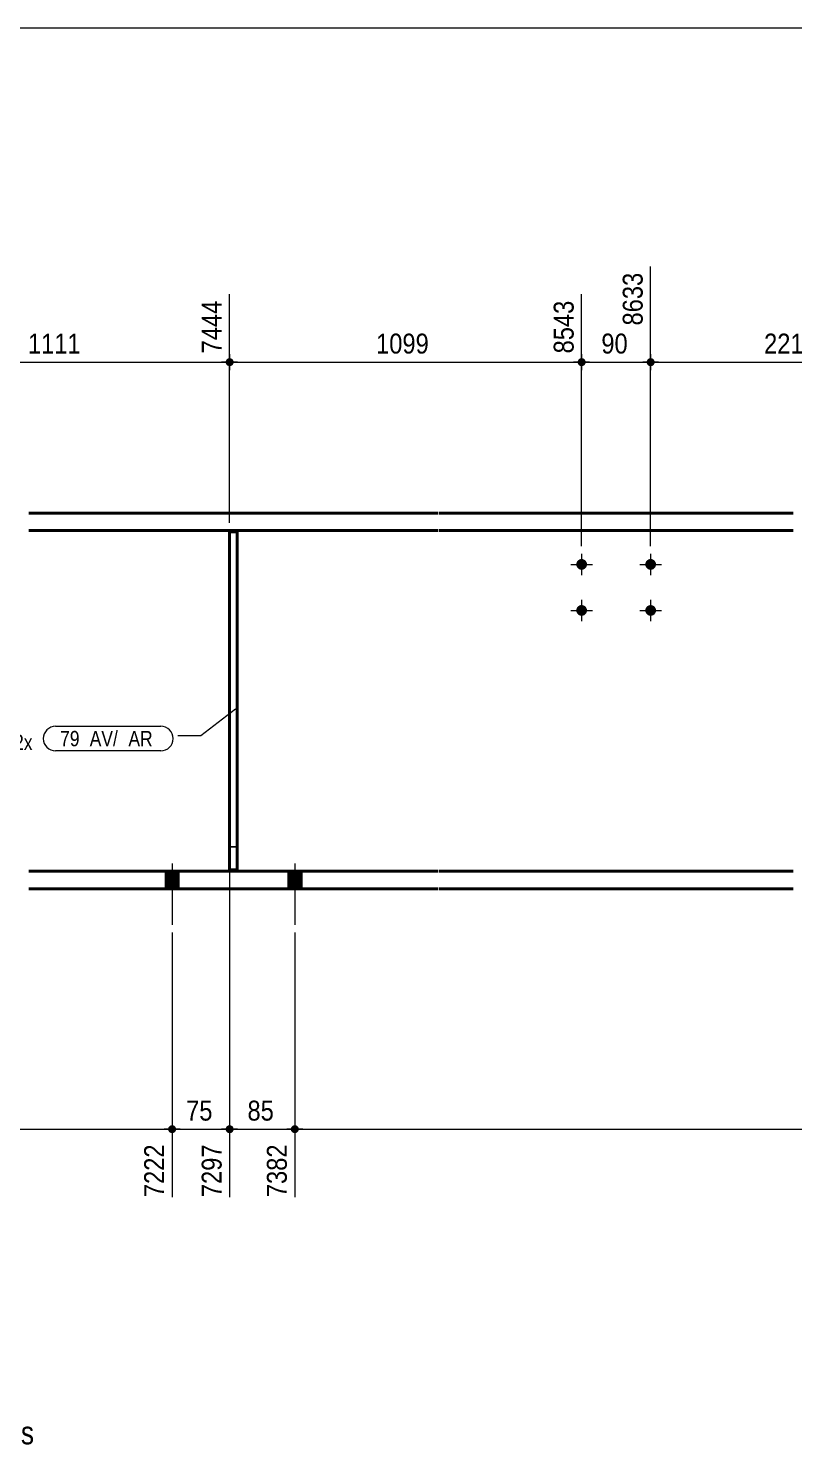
# Model space of a CAD drawing. Header units: millimetres. Extents: x 2 to 584, y 5 to 405.
# Drawn here: x 302.8 to 402.6, y 220.3 to 405 of the extents above; entities that cross this region are included whole.
import ezdxf

# ---------------------------------------------------------------- set-up
doc = ezdxf.new("R2010")
doc.units = ezdxf.units.MM
doc.linetypes.add('CACHE2', pattern=[1.190625, 0.79375, -0.396875])
for name, color, linetype, lineweight in [('Autre type objet', 1, 'Continuous', 0), ('Boulon', 7, 'Continuous', 0), ('Cache', 7, 'Continuous', 0), ('Cotation', 7, 'Continuous', 0), ('Feuille dessin', 5, 'Continuous', 0), ('Piece', 2, 'Continuous', 0), ('Repère pièce', 3, 'Continuous', 0)]:
    doc.layers.add(name, color=color, linetype=linetype, lineweight=lineweight)
doc.styles.add('ARIAL', font='ARIAL.TTF')
doc.styles.add('COMIC_SANS_MS', font='COMIC.TTF')

# ---------------------------------------------------------------- blocks, each defined once
blk = doc.blocks.new('*A8')
at = {"layer": 'Boulon'}
for points in [[(384.66, 335.08), (384.66, 335.04), (384.65, 335.01), (384.65, 334.97), (384.64, 334.94), (384.63, 334.91), (384.62, 334.87), (384.61, 334.84), (384.59, 334.81), (384.58, 334.78), (384.56, 334.75), (384.54, 334.72), (384.52, 334.69), (384.5, 334.67), (384.48, 334.64), (384.46, 334.62), (384.43, 334.59), (384.41, 334.57), (384.38, 334.55), (384.35, 334.53), (384.32, 334.51), (384.29, 334.49), (384.26, 334.48), (384.23, 334.46), (384.2, 334.45), (384.16, 334.44), (384.13, 334.43), (384.1, 334.42), (384.06, 334.42), (384.03, 334.41), (384, 334.41), (383.96, 334.41), (383.93, 334.41), (383.89, 334.41), (383.86, 334.42), (383.82, 334.42), (383.79, 334.43), (383.76, 334.44), (383.73, 334.45), (383.69, 334.46), (383.66, 334.48), (383.63, 334.49), (383.6, 334.51), (383.57, 334.53), (383.54, 334.55), (383.52, 334.57), (383.49, 334.59), (383.47, 334.62), (383.44, 334.64), (383.42, 334.67), (383.4, 334.69), (383.38, 334.72), (383.36, 334.75), (383.34, 334.78), (383.33, 334.81), (383.31, 334.84), (383.3, 334.87), (383.29, 334.91), (383.28, 334.94), (383.27, 334.97), (383.27, 335.01), (383.26, 335.04), (383.26, 335.08), (383.26, 335.11), (383.26, 335.14), (383.26, 335.18), (383.27, 335.21), (383.27, 335.25), (383.28, 335.28), (383.29, 335.31), (383.3, 335.35), (383.31, 335.38), (383.33, 335.41), (383.34, 335.44), (383.36, 335.47), (383.38, 335.5), (383.4, 335.53), (383.42, 335.55), (383.44, 335.58), (383.47, 335.61), (383.49, 335.63), (383.52, 335.65), (383.54, 335.67), (383.57, 335.69), (383.6, 335.71), (383.63, 335.73), (383.66, 335.74), (383.69, 335.76), (383.73, 335.77), (383.76, 335.78), (383.79, 335.79), (383.82, 335.8), (383.86, 335.8), (383.89, 335.81), (383.93, 335.81), (383.96, 335.81), (384, 335.81), (384.03, 335.81), (384.06, 335.8), (384.1, 335.8), (384.13, 335.79), (384.16, 335.78), (384.2, 335.77), (384.23, 335.76), (384.26, 335.74), (384.29, 335.73), (384.32, 335.71), (384.35, 335.69), (384.38, 335.67), (384.41, 335.65), (384.43, 335.63), (384.46, 335.61), (384.48, 335.58), (384.5, 335.55), (384.52, 335.53), (384.54, 335.5), (384.56, 335.47), (384.58, 335.44), (384.59, 335.41), (384.61, 335.38), (384.62, 335.35), (384.63, 335.31), (384.64, 335.28), (384.65, 335.25), (384.65, 335.21), (384.66, 335.18), (384.66, 335.14), (384.66, 335.11)], [(384.66, 329.08), (384.66, 329.04), (384.65, 329.01), (384.65, 328.97), (384.64, 328.94), (384.63, 328.91), (384.62, 328.87), (384.61, 328.84), (384.59, 328.81), (384.58, 328.78), (384.56, 328.75), (384.54, 328.72), (384.52, 328.69), (384.5, 328.67), (384.48, 328.64), (384.46, 328.62), (384.43, 328.59), (384.41, 328.57), (384.38, 328.55), (384.35, 328.53), (384.32, 328.51), (384.29, 328.49), (384.26, 328.48), (384.23, 328.46), (384.2, 328.45), (384.16, 328.44), (384.13, 328.43), (384.1, 328.42), (384.06, 328.42), (384.03, 328.41), (384, 328.41), (383.96, 328.41), (383.93, 328.41), (383.89, 328.41), (383.86, 328.42), (383.82, 328.42), (383.79, 328.43), (383.76, 328.44), (383.73, 328.45), (383.69, 328.46), (383.66, 328.48), (383.63, 328.49), (383.6, 328.51), (383.57, 328.53), (383.54, 328.55), (383.52, 328.57), (383.49, 328.59), (383.47, 328.62), (383.44, 328.64), (383.42, 328.67), (383.4, 328.69), (383.38, 328.72), (383.36, 328.75), (383.34, 328.78), (383.33, 328.81), (383.31, 328.84), (383.3, 328.87), (383.29, 328.91), (383.28, 328.94), (383.27, 328.97), (383.27, 329.01), (383.26, 329.04), (383.26, 329.08), (383.26, 329.11), (383.26, 329.14), (383.26, 329.18), (383.27, 329.21), (383.27, 329.25), (383.28, 329.28), (383.29, 329.31), (383.3, 329.35), (383.31, 329.38), (383.33, 329.41), (383.34, 329.44), (383.36, 329.47), (383.38, 329.5), (383.4, 329.53), (383.42, 329.55), (383.44, 329.58), (383.47, 329.61), (383.49, 329.63), (383.52, 329.65), (383.54, 329.67), (383.57, 329.69), (383.6, 329.71), (383.63, 329.73), (383.66, 329.74), (383.69, 329.76), (383.73, 329.77), (383.76, 329.78), (383.79, 329.79), (383.82, 329.8), (383.86, 329.8), (383.89, 329.81), (383.93, 329.81), (383.96, 329.81), (384, 329.81), (384.03, 329.81), (384.06, 329.8), (384.1, 329.8), (384.13, 329.79), (384.16, 329.78), (384.2, 329.77), (384.23, 329.76), (384.26, 329.74), (384.29, 329.73), (384.32, 329.71), (384.35, 329.69), (384.38, 329.67), (384.41, 329.65), (384.43, 329.63), (384.46, 329.61), (384.48, 329.58), (384.5, 329.55), (384.52, 329.53), (384.54, 329.5), (384.56, 329.47), (384.58, 329.44), (384.59, 329.41), (384.61, 329.38), (384.62, 329.35), (384.63, 329.31), (384.64, 329.28), (384.65, 329.25), (384.65, 329.21), (384.66, 329.18), (384.66, 329.14), (384.66, 329.11)]]:
    blk.add_hatch(color=256, dxfattribs=at).paths.add_polyline_path(points, flags=17)
at = {"layer": 'Boulon', "linetype": 'Continuous', "lineweight": 0}
for p, q in [((383.96, 336.51), (383.96, 333.71)), ((382.56, 335.11), (385.36, 335.11)), ((382.56, 329.11), (385.36, 329.11)), ((383.96, 330.51), (383.96, 327.71))]:
    blk.add_line(p, q, dxfattribs=at)
blk = doc.blocks.new('*A9')
at = {"layer": 'Boulon'}
for points in [[(375.66, 335.08), (375.66, 335.04), (375.65, 335.01), (375.65, 334.97), (375.64, 334.94), (375.63, 334.91), (375.62, 334.87), (375.61, 334.84), (375.59, 334.81), (375.58, 334.78), (375.56, 334.75), (375.54, 334.72), (375.52, 334.69), (375.5, 334.67), (375.48, 334.64), (375.46, 334.62), (375.43, 334.59), (375.41, 334.57), (375.38, 334.55), (375.35, 334.53), (375.32, 334.51), (375.29, 334.49), (375.26, 334.48), (375.23, 334.46), (375.2, 334.45), (375.16, 334.44), (375.13, 334.43), (375.1, 334.42), (375.06, 334.42), (375.03, 334.41), (375, 334.41), (374.96, 334.41), (374.93, 334.41), (374.89, 334.41), (374.86, 334.42), (374.82, 334.42), (374.79, 334.43), (374.76, 334.44), (374.73, 334.45), (374.69, 334.46), (374.66, 334.48), (374.63, 334.49), (374.6, 334.51), (374.57, 334.53), (374.54, 334.55), (374.52, 334.57), (374.49, 334.59), (374.47, 334.62), (374.44, 334.64), (374.42, 334.67), (374.4, 334.69), (374.38, 334.72), (374.36, 334.75), (374.34, 334.78), (374.33, 334.81), (374.31, 334.84), (374.3, 334.87), (374.29, 334.91), (374.28, 334.94), (374.27, 334.97), (374.27, 335.01), (374.26, 335.04), (374.26, 335.08), (374.26, 335.11), (374.26, 335.14), (374.26, 335.18), (374.27, 335.21), (374.27, 335.25), (374.28, 335.28), (374.29, 335.31), (374.3, 335.35), (374.31, 335.38), (374.33, 335.41), (374.34, 335.44), (374.36, 335.47), (374.38, 335.5), (374.4, 335.53), (374.42, 335.55), (374.44, 335.58), (374.47, 335.61), (374.49, 335.63), (374.52, 335.65), (374.54, 335.67), (374.57, 335.69), (374.6, 335.71), (374.63, 335.73), (374.66, 335.74), (374.69, 335.76), (374.73, 335.77), (374.76, 335.78), (374.79, 335.79), (374.82, 335.8), (374.86, 335.8), (374.89, 335.81), (374.93, 335.81), (374.96, 335.81), (375, 335.81), (375.03, 335.81), (375.06, 335.8), (375.1, 335.8), (375.13, 335.79), (375.16, 335.78), (375.2, 335.77), (375.23, 335.76), (375.26, 335.74), (375.29, 335.73), (375.32, 335.71), (375.35, 335.69), (375.38, 335.67), (375.41, 335.65), (375.43, 335.63), (375.46, 335.61), (375.48, 335.58), (375.5, 335.55), (375.52, 335.53), (375.54, 335.5), (375.56, 335.47), (375.58, 335.44), (375.59, 335.41), (375.61, 335.38), (375.62, 335.35), (375.63, 335.31), (375.64, 335.28), (375.65, 335.25), (375.65, 335.21), (375.66, 335.18), (375.66, 335.14), (375.66, 335.11)], [(375.66, 329.08), (375.66, 329.04), (375.65, 329.01), (375.65, 328.97), (375.64, 328.94), (375.63, 328.91), (375.62, 328.87), (375.61, 328.84), (375.59, 328.81), (375.58, 328.78), (375.56, 328.75), (375.54, 328.72), (375.52, 328.69), (375.5, 328.67), (375.48, 328.64), (375.46, 328.62), (375.43, 328.59), (375.41, 328.57), (375.38, 328.55), (375.35, 328.53), (375.32, 328.51), (375.29, 328.49), (375.26, 328.48), (375.23, 328.46), (375.2, 328.45), (375.16, 328.44), (375.13, 328.43), (375.1, 328.42), (375.06, 328.42), (375.03, 328.41), (375, 328.41), (374.96, 328.41), (374.93, 328.41), (374.89, 328.41), (374.86, 328.42), (374.82, 328.42), (374.79, 328.43), (374.76, 328.44), (374.73, 328.45), (374.69, 328.46), (374.66, 328.48), (374.63, 328.49), (374.6, 328.51), (374.57, 328.53), (374.54, 328.55), (374.52, 328.57), (374.49, 328.59), (374.47, 328.62), (374.44, 328.64), (374.42, 328.67), (374.4, 328.69), (374.38, 328.72), (374.36, 328.75), (374.34, 328.78), (374.33, 328.81), (374.31, 328.84), (374.3, 328.87), (374.29, 328.91), (374.28, 328.94), (374.27, 328.97), (374.27, 329.01), (374.26, 329.04), (374.26, 329.08), (374.26, 329.11), (374.26, 329.14), (374.26, 329.18), (374.27, 329.21), (374.27, 329.25), (374.28, 329.28), (374.29, 329.31), (374.3, 329.35), (374.31, 329.38), (374.33, 329.41), (374.34, 329.44), (374.36, 329.47), (374.38, 329.5), (374.4, 329.53), (374.42, 329.55), (374.44, 329.58), (374.47, 329.61), (374.49, 329.63), (374.52, 329.65), (374.54, 329.67), (374.57, 329.69), (374.6, 329.71), (374.63, 329.73), (374.66, 329.74), (374.69, 329.76), (374.73, 329.77), (374.76, 329.78), (374.79, 329.79), (374.82, 329.8), (374.86, 329.8), (374.89, 329.81), (374.93, 329.81), (374.96, 329.81), (375, 329.81), (375.03, 329.81), (375.06, 329.8), (375.1, 329.8), (375.13, 329.79), (375.16, 329.78), (375.2, 329.77), (375.23, 329.76), (375.26, 329.74), (375.29, 329.73), (375.32, 329.71), (375.35, 329.69), (375.38, 329.67), (375.41, 329.65), (375.43, 329.63), (375.46, 329.61), (375.48, 329.58), (375.5, 329.55), (375.52, 329.53), (375.54, 329.5), (375.56, 329.47), (375.58, 329.44), (375.59, 329.41), (375.61, 329.38), (375.62, 329.35), (375.63, 329.31), (375.64, 329.28), (375.65, 329.25), (375.65, 329.21), (375.66, 329.18), (375.66, 329.14), (375.66, 329.11)]]:
    blk.add_hatch(color=256, dxfattribs=at).paths.add_polyline_path(points, flags=17)
at = {"layer": 'Boulon', "linetype": 'Continuous', "lineweight": 0}
for p, q in [((374.96, 336.51), (374.96, 333.71)), ((373.56, 335.11), (376.36, 335.11)), ((373.56, 329.11), (376.36, 329.11)), ((374.96, 330.51), (374.96, 327.71))]:
    blk.add_line(p, q, dxfattribs=at)
blk = doc.blocks.new('*A14')
at = {"layer": 'Boulon'}
for points in [[(322.46, 295.11), (322.46, 292.81), (320.66, 292.81), (320.66, 295.11)], [(322.46, 295.11), (322.46, 292.81), (320.66, 292.81), (320.66, 295.11)], [(338.46, 295.11), (338.46, 292.81), (336.66, 292.81), (336.66, 295.11)], [(338.46, 295.11), (338.46, 292.81), (336.66, 292.81), (336.66, 295.11)]]:
    blk.add_hatch(color=256, dxfattribs=at).paths.add_polyline_path(points, flags=17)
at = {"layer": 'Boulon', "linetype": 'Continuous', "lineweight": 0}
for p, q in [((321.56, 296.11), (321.56, 288.11)), ((321.56, 296.11), (321.56, 288.11)), ((337.56, 296.11), (337.56, 288.11)), ((337.56, 296.11), (337.56, 288.11)), ((320.66, 295.11), (320.66, 292.81)), ((320.66, 295.11), (320.66, 292.81)), ((322.46, 295.11), (322.46, 292.81)), ((322.46, 295.11), (322.46, 292.81)), ((336.66, 295.11), (336.66, 292.81)), ((336.66, 295.11), (336.66, 292.81)), ((338.46, 295.11), (338.46, 292.81)), ((338.46, 295.11), (338.46, 292.81))]:
    blk.add_line(p, q, dxfattribs=at)
blk = doc.blocks.new('*A19')
at = {"layer": 'Piece', "color": 2, "linetype": 'Continuous', "lineweight": 40}
for p, q in [((302.864328, 341.810591), (356.264328, 341.810591)), ((356.364328, 341.810591), (402.558259, 341.810591)), ((356.264328, 339.510591), (302.864328, 339.510591)), ((402.558259, 339.510591), (356.364328, 339.510591)), ((356.264328, 295.110591), (302.864328, 295.110591)), ((402.558259, 295.110591), (356.364328, 295.110591)), ((302.864328, 292.810591), (356.264328, 292.810591)), ((356.364328, 292.810591), (402.558259, 292.810591))]:
    blk.add_line(p, q, dxfattribs=at)
blk = doc.blocks.new('*A20')
at = {"layer": 'Cache', "color": 7, "linetype": 'CACHE2', "lineweight": 20}
for p, q in [((329.064328, 295.270592), (329.064328, 339.350591)), ((329.064328, 339.350591), (330.064328, 339.350591)), ((330.064328, 295.270592), (330.064328, 339.350591)), ((330.064328, 298.270592), (329.064328, 298.270592)), ((329.064328, 295.270592), (330.064328, 295.270592))]:
    blk.add_line(p, q, dxfattribs=at)
blk = doc.blocks.new('*A21')
at = {"layer": 'Cache', "color": 7, "linetype": 'CACHE2', "lineweight": 20}
blk.add_line((329.064328, 298.270592), (330.064328, 298.270592), dxfattribs=at)
at = {"layer": 'Piece', "color": 2, "linetype": 'Continuous', "lineweight": 40}
for p, q in [((329.064328, 339.350591), (329.064328, 295.270592)), ((330.064328, 339.350591), (329.064328, 339.350591)), ((330.064328, 295.270592), (330.064328, 339.350591)), ((329.064328, 295.270592), (330.064328, 295.270592))]:
    blk.add_line(p, q, dxfattribs=at)
blk = doc.blocks.new('*A63')
at = {"layer": 'Feuille dessin', "linetype": 'Continuous', "lineweight": 0}
blk.add_line((579, 405), (5, 405), dxfattribs=at)
blk = doc.blocks.new('*A70')
at = {"layer": 'Cotation'}
for points in [[(284.14, 360.96), (284.12, 360.96), (284.09, 360.96), (284.07, 360.97), (284.04, 360.97), (284.02, 360.98), (283.99, 360.99), (283.97, 361), (283.95, 361.01), (283.92, 361.02), (283.9, 361.03), (283.88, 361.04), (283.86, 361.06), (283.84, 361.07), (283.82, 361.09), (283.8, 361.11), (283.78, 361.13), (283.77, 361.15), (283.75, 361.17), (283.73, 361.19), (283.72, 361.21), (283.71, 361.23), (283.7, 361.25), (283.69, 361.28), (283.68, 361.3), (283.67, 361.32), (283.66, 361.35), (283.66, 361.37), (283.65, 361.4), (283.65, 361.42), (283.65, 361.45), (283.65, 361.48), (283.65, 361.5), (283.65, 361.53), (283.65, 361.55), (283.66, 361.58), (283.66, 361.6), (283.67, 361.63), (283.68, 361.65), (283.69, 361.67), (283.7, 361.7), (283.71, 361.72), (283.72, 361.74), (283.73, 361.76), (283.75, 361.79), (283.77, 361.81), (283.78, 361.82), (283.8, 361.84), (283.82, 361.86), (283.84, 361.88), (283.86, 361.89), (283.88, 361.91), (283.9, 361.92), (283.92, 361.93), (283.95, 361.95), (283.97, 361.96), (283.99, 361.97), (284.02, 361.97), (284.04, 361.98), (284.07, 361.99), (284.09, 361.99), (284.12, 361.99), (284.14, 362), (284.17, 362), (284.19, 362), (284.22, 361.99), (284.24, 361.99), (284.27, 361.99), (284.29, 361.98), (284.32, 361.97), (284.34, 361.97), (284.37, 361.96), (284.39, 361.95), (284.41, 361.93), (284.43, 361.92), (284.46, 361.91), (284.48, 361.89), (284.5, 361.88), (284.52, 361.86), (284.54, 361.84), (284.55, 361.82), (284.57, 361.81), (284.59, 361.79), (284.6, 361.76), (284.61, 361.74), (284.63, 361.72), (284.64, 361.7), (284.65, 361.67), (284.66, 361.65), (284.66, 361.63), (284.67, 361.6), (284.68, 361.58), (284.68, 361.55), (284.68, 361.53), (284.69, 361.5), (284.69, 361.48), (284.69, 361.45), (284.68, 361.42), (284.68, 361.4), (284.68, 361.37), (284.67, 361.35), (284.66, 361.32), (284.66, 361.3), (284.65, 361.28), (284.64, 361.25), (284.63, 361.23), (284.61, 361.21), (284.6, 361.19), (284.59, 361.17), (284.57, 361.15), (284.55, 361.13), (284.54, 361.11), (284.52, 361.09), (284.5, 361.07), (284.48, 361.06), (284.46, 361.04), (284.43, 361.03), (284.41, 361.02), (284.39, 361.01), (284.37, 361), (284.34, 360.99), (284.32, 360.98), (284.29, 360.97), (284.27, 360.97), (284.24, 360.96), (284.22, 360.96), (284.19, 360.96), (284.17, 360.96)], [(329.04, 360.96), (329.01, 360.96), (328.99, 360.96), (328.96, 360.97), (328.94, 360.97), (328.91, 360.98), (328.89, 360.99), (328.87, 361), (328.84, 361.01), (328.82, 361.02), (328.8, 361.03), (328.78, 361.04), (328.75, 361.06), (328.73, 361.07), (328.72, 361.09), (328.7, 361.11), (328.68, 361.13), (328.66, 361.15), (328.65, 361.17), (328.63, 361.19), (328.62, 361.21), (328.61, 361.23), (328.59, 361.25), (328.58, 361.28), (328.57, 361.3), (328.57, 361.32), (328.56, 361.35), (328.55, 361.37), (328.55, 361.4), (328.55, 361.42), (328.54, 361.45), (328.54, 361.48), (328.54, 361.5), (328.55, 361.53), (328.55, 361.55), (328.55, 361.58), (328.56, 361.6), (328.57, 361.63), (328.57, 361.65), (328.58, 361.67), (328.59, 361.7), (328.61, 361.72), (328.62, 361.74), (328.63, 361.76), (328.65, 361.79), (328.66, 361.81), (328.68, 361.82), (328.7, 361.84), (328.72, 361.86), (328.73, 361.88), (328.75, 361.89), (328.78, 361.91), (328.8, 361.92), (328.82, 361.93), (328.84, 361.95), (328.87, 361.96), (328.89, 361.97), (328.91, 361.97), (328.94, 361.98), (328.96, 361.99), (328.99, 361.99), (329.01, 361.99), (329.04, 362), (329.06, 362), (329.09, 362), (329.12, 361.99), (329.14, 361.99), (329.17, 361.99), (329.19, 361.98), (329.22, 361.97), (329.24, 361.97), (329.26, 361.96), (329.29, 361.95), (329.31, 361.93), (329.33, 361.92), (329.35, 361.91), (329.37, 361.89), (329.39, 361.88), (329.41, 361.86), (329.43, 361.84), (329.45, 361.82), (329.47, 361.81), (329.48, 361.79), (329.5, 361.76), (329.51, 361.74), (329.52, 361.72), (329.53, 361.7), (329.54, 361.67), (329.55, 361.65), (329.56, 361.63), (329.57, 361.6), (329.57, 361.58), (329.58, 361.55), (329.58, 361.53), (329.58, 361.5), (329.58, 361.48), (329.58, 361.45), (329.58, 361.42), (329.58, 361.4), (329.57, 361.37), (329.57, 361.35), (329.56, 361.32), (329.55, 361.3), (329.54, 361.28), (329.53, 361.25), (329.52, 361.23), (329.51, 361.21), (329.5, 361.19), (329.48, 361.17), (329.47, 361.15), (329.45, 361.13), (329.43, 361.11), (329.41, 361.09), (329.39, 361.07), (329.37, 361.06), (329.35, 361.04), (329.33, 361.03), (329.31, 361.02), (329.29, 361.01), (329.26, 361), (329.24, 360.99), (329.22, 360.98), (329.19, 360.97), (329.17, 360.97), (329.14, 360.96), (329.12, 360.96), (329.09, 360.96), (329.06, 360.96)]]:
    blk.add_hatch(color=256, dxfattribs=at).paths.add_polyline_path(points, flags=17)
at = {"layer": 'Cotation', "linetype": 'Continuous', "lineweight": 0}
for p, q in [((284.17, 337.51), (284.17, 373.97)), ((329.06, 340.51), (329.06, 370.33)), ((284.17, 362.52), (284.17, 360.44)), ((329.06, 362.52), (329.06, 360.44)), ((285.21, 361.48), (283.13, 361.48)), ((284.17, 361.48), (283.13, 361.48)), ((284.17, 361.48), (329.06, 361.48)), ((330.1, 361.48), (328.02, 361.48)), ((329.06, 361.48), (330.1, 361.48))]:
    blk.add_line(p, q, dxfattribs=at)
at = {"layer": 'Cotation'}
for p in [(284.17, 361.48), (329.06, 361.48)]:
    blk.add_point(p, dxfattribs=at)
at = {"layer": 'Cotation', "style": 'ARIAL', "width": 0.85}
blk.add_text('7444', height=2.6, rotation=90.0002, dxfattribs=at).set_placement((328.02, 362.62))
blk.add_text('1111', height=2.6, dxfattribs=at).set_placement((302.76, 362.6))
blk = doc.blocks.new('*A71')
at = {"layer": 'Cotation'}
for points in [[(329.04, 360.96), (329.01, 360.96), (328.99, 360.96), (328.96, 360.97), (328.94, 360.97), (328.91, 360.98), (328.89, 360.99), (328.87, 361), (328.84, 361.01), (328.82, 361.02), (328.8, 361.03), (328.78, 361.04), (328.75, 361.06), (328.73, 361.07), (328.72, 361.09), (328.7, 361.11), (328.68, 361.13), (328.66, 361.15), (328.65, 361.17), (328.63, 361.19), (328.62, 361.21), (328.61, 361.23), (328.59, 361.25), (328.58, 361.28), (328.57, 361.3), (328.57, 361.32), (328.56, 361.35), (328.55, 361.37), (328.55, 361.4), (328.55, 361.42), (328.54, 361.45), (328.54, 361.48), (328.54, 361.5), (328.55, 361.53), (328.55, 361.55), (328.55, 361.58), (328.56, 361.6), (328.57, 361.63), (328.57, 361.65), (328.58, 361.67), (328.59, 361.7), (328.61, 361.72), (328.62, 361.74), (328.63, 361.76), (328.65, 361.79), (328.66, 361.81), (328.68, 361.82), (328.7, 361.84), (328.72, 361.86), (328.73, 361.88), (328.75, 361.89), (328.78, 361.91), (328.8, 361.92), (328.82, 361.93), (328.84, 361.95), (328.87, 361.96), (328.89, 361.97), (328.91, 361.97), (328.94, 361.98), (328.96, 361.99), (328.99, 361.99), (329.01, 361.99), (329.04, 362), (329.06, 362), (329.09, 362), (329.12, 361.99), (329.14, 361.99), (329.17, 361.99), (329.19, 361.98), (329.22, 361.97), (329.24, 361.97), (329.26, 361.96), (329.29, 361.95), (329.31, 361.93), (329.33, 361.92), (329.35, 361.91), (329.37, 361.89), (329.39, 361.88), (329.41, 361.86), (329.43, 361.84), (329.45, 361.82), (329.47, 361.81), (329.48, 361.79), (329.5, 361.76), (329.51, 361.74), (329.52, 361.72), (329.53, 361.7), (329.54, 361.67), (329.55, 361.65), (329.56, 361.63), (329.57, 361.6), (329.57, 361.58), (329.58, 361.55), (329.58, 361.53), (329.58, 361.5), (329.58, 361.48), (329.58, 361.45), (329.58, 361.42), (329.58, 361.4), (329.57, 361.37), (329.57, 361.35), (329.56, 361.32), (329.55, 361.3), (329.54, 361.28), (329.53, 361.25), (329.52, 361.23), (329.51, 361.21), (329.5, 361.19), (329.48, 361.17), (329.47, 361.15), (329.45, 361.13), (329.43, 361.11), (329.41, 361.09), (329.39, 361.07), (329.37, 361.06), (329.35, 361.04), (329.33, 361.03), (329.31, 361.02), (329.29, 361.01), (329.26, 361), (329.24, 360.99), (329.22, 360.98), (329.19, 360.97), (329.17, 360.97), (329.14, 360.96), (329.12, 360.96), (329.09, 360.96), (329.06, 360.96)], [(374.94, 360.96), (374.91, 360.96), (374.88, 360.96), (374.86, 360.97), (374.83, 360.97), (374.81, 360.98), (374.79, 360.99), (374.76, 361), (374.74, 361.01), (374.72, 361.02), (374.69, 361.03), (374.67, 361.04), (374.65, 361.06), (374.63, 361.07), (374.61, 361.09), (374.59, 361.11), (374.58, 361.13), (374.56, 361.15), (374.54, 361.17), (374.53, 361.19), (374.52, 361.21), (374.5, 361.23), (374.49, 361.25), (374.48, 361.28), (374.47, 361.3), (374.46, 361.32), (374.46, 361.35), (374.45, 361.37), (374.45, 361.4), (374.44, 361.42), (374.44, 361.45), (374.44, 361.48), (374.44, 361.5), (374.44, 361.53), (374.45, 361.55), (374.45, 361.58), (374.46, 361.6), (374.46, 361.63), (374.47, 361.65), (374.48, 361.67), (374.49, 361.7), (374.5, 361.72), (374.52, 361.74), (374.53, 361.76), (374.54, 361.79), (374.56, 361.81), (374.58, 361.82), (374.59, 361.84), (374.61, 361.86), (374.63, 361.88), (374.65, 361.89), (374.67, 361.91), (374.69, 361.92), (374.72, 361.93), (374.74, 361.95), (374.76, 361.96), (374.79, 361.97), (374.81, 361.97), (374.83, 361.98), (374.86, 361.99), (374.88, 361.99), (374.91, 361.99), (374.94, 362), (374.96, 362), (374.99, 362), (375.01, 361.99), (375.04, 361.99), (375.06, 361.99), (375.09, 361.98), (375.11, 361.97), (375.14, 361.97), (375.16, 361.96), (375.18, 361.95), (375.21, 361.93), (375.23, 361.92), (375.25, 361.91), (375.27, 361.89), (375.29, 361.88), (375.31, 361.86), (375.33, 361.84), (375.35, 361.82), (375.36, 361.81), (375.38, 361.79), (375.39, 361.76), (375.41, 361.74), (375.42, 361.72), (375.43, 361.7), (375.44, 361.67), (375.45, 361.65), (375.46, 361.63), (375.47, 361.6), (375.47, 361.58), (375.48, 361.55), (375.48, 361.53), (375.48, 361.5), (375.48, 361.48), (375.48, 361.45), (375.48, 361.42), (375.48, 361.4), (375.47, 361.37), (375.47, 361.35), (375.46, 361.32), (375.45, 361.3), (375.44, 361.28), (375.43, 361.25), (375.42, 361.23), (375.41, 361.21), (375.39, 361.19), (375.38, 361.17), (375.36, 361.15), (375.35, 361.13), (375.33, 361.11), (375.31, 361.09), (375.29, 361.07), (375.27, 361.06), (375.25, 361.04), (375.23, 361.03), (375.21, 361.02), (375.18, 361.01), (375.16, 361), (375.14, 360.99), (375.11, 360.98), (375.09, 360.97), (375.06, 360.97), (375.04, 360.96), (375.01, 360.96), (374.99, 360.96), (374.96, 360.96)]]:
    blk.add_hatch(color=256, dxfattribs=at).paths.add_polyline_path(points, flags=17)
at = {"layer": 'Cotation', "linetype": 'Continuous', "lineweight": 0}
for p, q in [((329.06, 340.51), (329.06, 370.33)), ((374.96, 337.51), (374.96, 370.33)), ((329.06, 362.52), (329.06, 360.44)), ((374.96, 362.52), (374.96, 360.44)), ((330.1, 361.48), (328.02, 361.48)), ((329.06, 361.48), (328.02, 361.48)), ((329.06, 361.48), (374.96, 361.48)), ((376, 361.48), (373.92, 361.48)), ((374.96, 361.48), (376, 361.48))]:
    blk.add_line(p, q, dxfattribs=at)
at = {"layer": 'Cotation'}
for p in [(329.06, 361.48), (374.96, 361.48)]:
    blk.add_point(p, dxfattribs=at)
at = {"layer": 'Cotation', "style": 'ARIAL', "width": 0.85}
blk.add_text('8543', height=2.6, rotation=90.0002, dxfattribs=at).set_placement((373.92, 362.62))
blk.add_text('1099', height=2.6, dxfattribs=at).set_placement((348.16, 362.6))
blk = doc.blocks.new('*A72')
at = {"layer": 'Cotation'}
for points in [[(374.94, 360.96), (374.91, 360.96), (374.88, 360.96), (374.86, 360.97), (374.83, 360.97), (374.81, 360.98), (374.79, 360.99), (374.76, 361), (374.74, 361.01), (374.72, 361.02), (374.69, 361.03), (374.67, 361.04), (374.65, 361.06), (374.63, 361.07), (374.61, 361.09), (374.59, 361.11), (374.58, 361.13), (374.56, 361.15), (374.54, 361.17), (374.53, 361.19), (374.52, 361.21), (374.5, 361.23), (374.49, 361.25), (374.48, 361.28), (374.47, 361.3), (374.46, 361.32), (374.46, 361.35), (374.45, 361.37), (374.45, 361.4), (374.44, 361.42), (374.44, 361.45), (374.44, 361.48), (374.44, 361.5), (374.44, 361.53), (374.45, 361.55), (374.45, 361.58), (374.46, 361.6), (374.46, 361.63), (374.47, 361.65), (374.48, 361.67), (374.49, 361.7), (374.5, 361.72), (374.52, 361.74), (374.53, 361.76), (374.54, 361.79), (374.56, 361.81), (374.58, 361.82), (374.59, 361.84), (374.61, 361.86), (374.63, 361.88), (374.65, 361.89), (374.67, 361.91), (374.69, 361.92), (374.72, 361.93), (374.74, 361.95), (374.76, 361.96), (374.79, 361.97), (374.81, 361.97), (374.83, 361.98), (374.86, 361.99), (374.88, 361.99), (374.91, 361.99), (374.94, 362), (374.96, 362), (374.99, 362), (375.01, 361.99), (375.04, 361.99), (375.06, 361.99), (375.09, 361.98), (375.11, 361.97), (375.14, 361.97), (375.16, 361.96), (375.18, 361.95), (375.21, 361.93), (375.23, 361.92), (375.25, 361.91), (375.27, 361.89), (375.29, 361.88), (375.31, 361.86), (375.33, 361.84), (375.35, 361.82), (375.36, 361.81), (375.38, 361.79), (375.39, 361.76), (375.41, 361.74), (375.42, 361.72), (375.43, 361.7), (375.44, 361.67), (375.45, 361.65), (375.46, 361.63), (375.47, 361.6), (375.47, 361.58), (375.48, 361.55), (375.48, 361.53), (375.48, 361.5), (375.48, 361.48), (375.48, 361.45), (375.48, 361.42), (375.48, 361.4), (375.47, 361.37), (375.47, 361.35), (375.46, 361.32), (375.45, 361.3), (375.44, 361.28), (375.43, 361.25), (375.42, 361.23), (375.41, 361.21), (375.39, 361.19), (375.38, 361.17), (375.36, 361.15), (375.35, 361.13), (375.33, 361.11), (375.31, 361.09), (375.29, 361.07), (375.27, 361.06), (375.25, 361.04), (375.23, 361.03), (375.21, 361.02), (375.18, 361.01), (375.16, 361), (375.14, 360.99), (375.11, 360.98), (375.09, 360.97), (375.06, 360.97), (375.04, 360.96), (375.01, 360.96), (374.99, 360.96), (374.96, 360.96)], [(383.94, 360.96), (383.91, 360.96), (383.88, 360.96), (383.86, 360.97), (383.83, 360.97), (383.81, 360.98), (383.79, 360.99), (383.76, 361), (383.74, 361.01), (383.72, 361.02), (383.69, 361.03), (383.67, 361.04), (383.65, 361.06), (383.63, 361.07), (383.61, 361.09), (383.59, 361.11), (383.58, 361.13), (383.56, 361.15), (383.54, 361.17), (383.53, 361.19), (383.52, 361.21), (383.5, 361.23), (383.49, 361.25), (383.48, 361.28), (383.47, 361.3), (383.46, 361.32), (383.46, 361.35), (383.45, 361.37), (383.45, 361.4), (383.44, 361.42), (383.44, 361.45), (383.44, 361.48), (383.44, 361.5), (383.44, 361.53), (383.45, 361.55), (383.45, 361.58), (383.46, 361.6), (383.46, 361.63), (383.47, 361.65), (383.48, 361.67), (383.49, 361.7), (383.5, 361.72), (383.52, 361.74), (383.53, 361.76), (383.54, 361.79), (383.56, 361.81), (383.58, 361.82), (383.59, 361.84), (383.61, 361.86), (383.63, 361.88), (383.65, 361.89), (383.67, 361.91), (383.69, 361.92), (383.72, 361.93), (383.74, 361.95), (383.76, 361.96), (383.79, 361.97), (383.81, 361.97), (383.83, 361.98), (383.86, 361.99), (383.88, 361.99), (383.91, 361.99), (383.94, 362), (383.96, 362), (383.99, 362), (384.01, 361.99), (384.04, 361.99), (384.06, 361.99), (384.09, 361.98), (384.11, 361.97), (384.14, 361.97), (384.16, 361.96), (384.18, 361.95), (384.21, 361.93), (384.23, 361.92), (384.25, 361.91), (384.27, 361.89), (384.29, 361.88), (384.31, 361.86), (384.33, 361.84), (384.35, 361.82), (384.36, 361.81), (384.38, 361.79), (384.39, 361.76), (384.41, 361.74), (384.42, 361.72), (384.43, 361.7), (384.44, 361.67), (384.45, 361.65), (384.46, 361.63), (384.47, 361.6), (384.47, 361.58), (384.48, 361.55), (384.48, 361.53), (384.48, 361.5), (384.48, 361.48), (384.48, 361.45), (384.48, 361.42), (384.48, 361.4), (384.47, 361.37), (384.47, 361.35), (384.46, 361.32), (384.45, 361.3), (384.44, 361.28), (384.43, 361.25), (384.42, 361.23), (384.41, 361.21), (384.39, 361.19), (384.38, 361.17), (384.36, 361.15), (384.35, 361.13), (384.33, 361.11), (384.31, 361.09), (384.29, 361.07), (384.27, 361.06), (384.25, 361.04), (384.23, 361.03), (384.21, 361.02), (384.18, 361.01), (384.16, 361), (384.14, 360.99), (384.11, 360.98), (384.09, 360.97), (384.06, 360.97), (384.04, 360.96), (384.01, 360.96), (383.99, 360.96), (383.96, 360.96)]]:
    blk.add_hatch(color=256, dxfattribs=at).paths.add_polyline_path(points, flags=17)
at = {"layer": 'Cotation', "linetype": 'Continuous', "lineweight": 0}
for p, q in [((383.96, 337.51), (383.96, 373.97)), ((374.96, 337.51), (374.96, 370.33)), ((374.96, 362.52), (374.96, 360.44)), ((383.96, 362.52), (383.96, 360.44)), ((376, 361.48), (373.92, 361.48)), ((374.96, 361.48), (373.92, 361.48)), ((374.96, 361.48), (383.96, 361.48)), ((385, 361.48), (382.92, 361.48)), ((383.96, 361.48), (385, 361.48))]:
    blk.add_line(p, q, dxfattribs=at)
at = {"layer": 'Cotation'}
for p in [(374.96, 361.48), (383.96, 361.48)]:
    blk.add_point(p, dxfattribs=at)
at = {"layer": 'Cotation', "style": 'ARIAL', "width": 0.85}
blk.add_text('8633', height=2.6, rotation=90.0002, dxfattribs=at).set_placement((382.92, 366.26))
blk.add_text('90', height=2.6, dxfattribs=at).set_placement((377.53, 362.6))
blk = doc.blocks.new('*A73')
at = {"layer": 'Cotation'}
for points in [[(383.94, 360.96), (383.91, 360.96), (383.88, 360.96), (383.86, 360.97), (383.83, 360.97), (383.81, 360.98), (383.79, 360.99), (383.76, 361), (383.74, 361.01), (383.72, 361.02), (383.69, 361.03), (383.67, 361.04), (383.65, 361.06), (383.63, 361.07), (383.61, 361.09), (383.59, 361.11), (383.58, 361.13), (383.56, 361.15), (383.54, 361.17), (383.53, 361.19), (383.52, 361.21), (383.5, 361.23), (383.49, 361.25), (383.48, 361.28), (383.47, 361.3), (383.46, 361.32), (383.46, 361.35), (383.45, 361.37), (383.45, 361.4), (383.44, 361.42), (383.44, 361.45), (383.44, 361.48), (383.44, 361.5), (383.44, 361.53), (383.45, 361.55), (383.45, 361.58), (383.46, 361.6), (383.46, 361.63), (383.47, 361.65), (383.48, 361.67), (383.49, 361.7), (383.5, 361.72), (383.52, 361.74), (383.53, 361.76), (383.54, 361.79), (383.56, 361.81), (383.58, 361.82), (383.59, 361.84), (383.61, 361.86), (383.63, 361.88), (383.65, 361.89), (383.67, 361.91), (383.69, 361.92), (383.72, 361.93), (383.74, 361.95), (383.76, 361.96), (383.79, 361.97), (383.81, 361.97), (383.83, 361.98), (383.86, 361.99), (383.88, 361.99), (383.91, 361.99), (383.94, 362), (383.96, 362), (383.99, 362), (384.01, 361.99), (384.04, 361.99), (384.06, 361.99), (384.09, 361.98), (384.11, 361.97), (384.14, 361.97), (384.16, 361.96), (384.18, 361.95), (384.21, 361.93), (384.23, 361.92), (384.25, 361.91), (384.27, 361.89), (384.29, 361.88), (384.31, 361.86), (384.33, 361.84), (384.35, 361.82), (384.36, 361.81), (384.38, 361.79), (384.39, 361.76), (384.41, 361.74), (384.42, 361.72), (384.43, 361.7), (384.44, 361.67), (384.45, 361.65), (384.46, 361.63), (384.47, 361.6), (384.47, 361.58), (384.48, 361.55), (384.48, 361.53), (384.48, 361.5), (384.48, 361.48), (384.48, 361.45), (384.48, 361.42), (384.48, 361.4), (384.47, 361.37), (384.47, 361.35), (384.46, 361.32), (384.45, 361.3), (384.44, 361.28), (384.43, 361.25), (384.42, 361.23), (384.41, 361.21), (384.39, 361.19), (384.38, 361.17), (384.36, 361.15), (384.35, 361.13), (384.33, 361.11), (384.31, 361.09), (384.29, 361.07), (384.27, 361.06), (384.25, 361.04), (384.23, 361.03), (384.21, 361.02), (384.18, 361.01), (384.16, 361), (384.14, 360.99), (384.11, 360.98), (384.09, 360.97), (384.06, 360.97), (384.04, 360.96), (384.01, 360.96), (383.99, 360.96), (383.96, 360.96)], [(421.23, 360.96), (421.2, 360.96), (421.18, 360.96), (421.15, 360.97), (421.13, 360.97), (421.1, 360.98), (421.08, 360.99), (421.06, 361), (421.03, 361.01), (421.01, 361.02), (420.99, 361.03), (420.97, 361.04), (420.95, 361.06), (420.93, 361.07), (420.91, 361.09), (420.89, 361.11), (420.87, 361.13), (420.85, 361.15), (420.84, 361.17), (420.82, 361.19), (420.81, 361.21), (420.8, 361.23), (420.79, 361.25), (420.77, 361.28), (420.77, 361.3), (420.76, 361.32), (420.75, 361.35), (420.75, 361.37), (420.74, 361.4), (420.74, 361.42), (420.74, 361.45), (420.74, 361.48), (420.74, 361.5), (420.74, 361.53), (420.74, 361.55), (420.75, 361.58), (420.75, 361.6), (420.76, 361.63), (420.77, 361.65), (420.77, 361.67), (420.79, 361.7), (420.8, 361.72), (420.81, 361.74), (420.82, 361.76), (420.84, 361.79), (420.85, 361.81), (420.87, 361.82), (420.89, 361.84), (420.91, 361.86), (420.93, 361.88), (420.95, 361.89), (420.97, 361.91), (420.99, 361.92), (421.01, 361.93), (421.03, 361.95), (421.06, 361.96), (421.08, 361.97), (421.1, 361.97), (421.13, 361.98), (421.15, 361.99), (421.18, 361.99), (421.2, 361.99), (421.23, 362), (421.26, 362), (421.28, 362), (421.31, 361.99), (421.33, 361.99), (421.36, 361.99), (421.38, 361.98), (421.41, 361.97), (421.43, 361.97), (421.45, 361.96), (421.48, 361.95), (421.5, 361.93), (421.52, 361.92), (421.54, 361.91), (421.56, 361.89), (421.59, 361.88), (421.6, 361.86), (421.62, 361.84), (421.64, 361.82), (421.66, 361.81), (421.67, 361.79), (421.69, 361.76), (421.7, 361.74), (421.71, 361.72), (421.73, 361.7), (421.74, 361.67), (421.74, 361.65), (421.75, 361.63), (421.76, 361.6), (421.77, 361.58), (421.77, 361.55), (421.77, 361.53), (421.77, 361.5), (421.78, 361.48), (421.77, 361.45), (421.77, 361.42), (421.77, 361.4), (421.77, 361.37), (421.76, 361.35), (421.75, 361.32), (421.74, 361.3), (421.74, 361.28), (421.73, 361.25), (421.71, 361.23), (421.7, 361.21), (421.69, 361.19), (421.67, 361.17), (421.66, 361.15), (421.64, 361.13), (421.62, 361.11), (421.6, 361.09), (421.59, 361.07), (421.56, 361.06), (421.54, 361.04), (421.52, 361.03), (421.5, 361.02), (421.48, 361.01), (421.45, 361), (421.43, 360.99), (421.41, 360.98), (421.38, 360.97), (421.36, 360.97), (421.33, 360.96), (421.31, 360.96), (421.28, 360.96), (421.26, 360.96)]]:
    blk.add_hatch(color=256, dxfattribs=at).paths.add_polyline_path(points, flags=17)
at = {"layer": 'Cotation', "linetype": 'Continuous', "lineweight": 0}
for p, q in [((383.96, 337.51), (383.96, 373.97)), ((421.26, 337.51), (421.26, 372.26)), ((383.96, 362.52), (383.96, 360.44)), ((421.26, 362.52), (421.26, 360.44)), ((385, 361.48), (382.92, 361.48)), ((383.96, 361.48), (382.92, 361.48)), ((383.96, 361.48), (421.26, 361.48)), ((422.3, 361.48), (420.22, 361.48)), ((421.26, 361.48), (422.3, 361.48))]:
    blk.add_line(p, q, dxfattribs=at)
at = {"layer": 'Cotation'}
for p in [(383.96, 361.48), (421.26, 361.48)]:
    blk.add_point(p, dxfattribs=at)
at = {"layer": 'Cotation', "style": 'ARIAL', "width": 0.85}
blk.add_text('10843', height=2.6, rotation=90.0002, dxfattribs=at).set_placement((420.22, 362.62))
blk.add_text('2210', height=2.6, dxfattribs=at).set_placement((398.75, 362.6))
blk = doc.blocks.new('*A87')
at = {"layer": 'Repère pièce', "linetype": 'Continuous', "lineweight": 0}
for p, q in [((329.812634, 316.228636), (325.295279, 312.752423)), ((306.362661, 314.002423), (320.095279, 314.002423)), ((325.295279, 312.752423), (322.295279, 312.752423)), ((320.095279, 310.802423), (306.362661, 310.802423))]:
    blk.add_line(p, q, dxfattribs=at)
for centre, start, end in [((306.362661, 312.402423), 90, 270), ((320.095279, 312.402423), 270, 90)]:
    blk.add_arc(centre, 1.6, start, end, dxfattribs=at)
at = {"layer": 'Repère pièce', "style": 'COMIC_SANS_MS', "width": 0.85}
for s, p in [('2x', (300.960513, 310.902423)), ('79', (306.962661, 311.402423)), ('AV/', (310.818521, 311.402423)), ('AR', (315.868326, 311.402423))]:
    blk.add_text(s, height=2, dxfattribs=at).set_placement(p)
blk = doc.blocks.new('*A97')
at = {"layer": 'Cotation'}
blk.add_hatch(color=256, dxfattribs=at).paths.add_polyline_path([(321.54, 260.96), (321.51, 260.96), (321.49, 260.96), (321.46, 260.97), (321.44, 260.97), (321.41, 260.98), (321.39, 260.99), (321.37, 261), (321.34, 261.01), (321.32, 261.02), (321.3, 261.03), (321.28, 261.04), (321.25, 261.06), (321.23, 261.07), (321.22, 261.09), (321.2, 261.11), (321.18, 261.13), (321.16, 261.15), (321.15, 261.17), (321.13, 261.19), (321.12, 261.21), (321.11, 261.23), (321.09, 261.25), (321.08, 261.28), (321.07, 261.3), (321.07, 261.32), (321.06, 261.35), (321.05, 261.37), (321.05, 261.4), (321.05, 261.42), (321.04, 261.45), (321.04, 261.48), (321.04, 261.5), (321.05, 261.53), (321.05, 261.55), (321.05, 261.58), (321.06, 261.6), (321.07, 261.63), (321.07, 261.65), (321.08, 261.67), (321.09, 261.7), (321.11, 261.72), (321.12, 261.74), (321.13, 261.76), (321.15, 261.79), (321.16, 261.81), (321.18, 261.82), (321.2, 261.84), (321.22, 261.86), (321.23, 261.88), (321.25, 261.89), (321.28, 261.91), (321.3, 261.92), (321.32, 261.93), (321.34, 261.95), (321.37, 261.96), (321.39, 261.97), (321.41, 261.97), (321.44, 261.98), (321.46, 261.99), (321.49, 261.99), (321.51, 261.99), (321.54, 262), (321.56, 262), (321.59, 262), (321.62, 261.99), (321.64, 261.99), (321.67, 261.99), (321.69, 261.98), (321.72, 261.97), (321.74, 261.97), (321.76, 261.96), (321.79, 261.95), (321.81, 261.93), (321.83, 261.92), (321.85, 261.91), (321.87, 261.89), (321.89, 261.88), (321.91, 261.86), (321.93, 261.84), (321.95, 261.82), (321.97, 261.81), (321.98, 261.79), (322, 261.76), (322.01, 261.74), (322.02, 261.72), (322.03, 261.7), (322.04, 261.67), (322.05, 261.65), (322.06, 261.63), (322.07, 261.6), (322.07, 261.58), (322.08, 261.55), (322.08, 261.53), (322.08, 261.5), (322.08, 261.48), (322.08, 261.45), (322.08, 261.42), (322.08, 261.4), (322.07, 261.37), (322.07, 261.35), (322.06, 261.32), (322.05, 261.3), (322.04, 261.28), (322.03, 261.25), (322.02, 261.23), (322.01, 261.21), (322, 261.19), (321.98, 261.17), (321.97, 261.15), (321.95, 261.13), (321.93, 261.11), (321.91, 261.09), (321.89, 261.07), (321.87, 261.06), (321.85, 261.04), (321.83, 261.03), (321.81, 261.02), (321.79, 261.01), (321.76, 261), (321.74, 260.99), (321.72, 260.98), (321.69, 260.97), (321.67, 260.97), (321.64, 260.96), (321.62, 260.96), (321.59, 260.96), (321.56, 260.96)], flags=17)
at = {"layer": 'Cotation', "linetype": 'Continuous', "lineweight": 0}
for p, q in [((321.56, 287.11), (321.56, 252.62)), ((321.56, 262.52), (321.56, 260.44)), ((108.69, 261.48), (321.56, 261.48)), ((322.6, 261.48), (320.52, 261.48)), ((321.56, 261.48), (322.6, 261.48))]:
    blk.add_line(p, q, dxfattribs=at)
at = {"layer": 'Cotation'}
blk.add_point((321.56, 261.48), dxfattribs=at)
at = {"layer": 'Cotation', "style": 'ARIAL', "width": 0.85}
blk.add_text('7222', height=2.6, rotation=90.0002, dxfattribs=at).set_placement((320.52, 252.62))
blk = doc.blocks.new('*A98')
at = {"layer": 'Cotation'}
for points in [[(321.54, 260.96), (321.51, 260.96), (321.49, 260.96), (321.46, 260.97), (321.44, 260.97), (321.41, 260.98), (321.39, 260.99), (321.37, 261), (321.34, 261.01), (321.32, 261.02), (321.3, 261.03), (321.28, 261.04), (321.25, 261.06), (321.23, 261.07), (321.22, 261.09), (321.2, 261.11), (321.18, 261.13), (321.16, 261.15), (321.15, 261.17), (321.13, 261.19), (321.12, 261.21), (321.11, 261.23), (321.09, 261.25), (321.08, 261.28), (321.07, 261.3), (321.07, 261.32), (321.06, 261.35), (321.05, 261.37), (321.05, 261.4), (321.05, 261.42), (321.04, 261.45), (321.04, 261.48), (321.04, 261.5), (321.05, 261.53), (321.05, 261.55), (321.05, 261.58), (321.06, 261.6), (321.07, 261.63), (321.07, 261.65), (321.08, 261.67), (321.09, 261.7), (321.11, 261.72), (321.12, 261.74), (321.13, 261.76), (321.15, 261.79), (321.16, 261.81), (321.18, 261.82), (321.2, 261.84), (321.22, 261.86), (321.23, 261.88), (321.25, 261.89), (321.28, 261.91), (321.3, 261.92), (321.32, 261.93), (321.34, 261.95), (321.37, 261.96), (321.39, 261.97), (321.41, 261.97), (321.44, 261.98), (321.46, 261.99), (321.49, 261.99), (321.51, 261.99), (321.54, 262), (321.56, 262), (321.59, 262), (321.62, 261.99), (321.64, 261.99), (321.67, 261.99), (321.69, 261.98), (321.72, 261.97), (321.74, 261.97), (321.76, 261.96), (321.79, 261.95), (321.81, 261.93), (321.83, 261.92), (321.85, 261.91), (321.87, 261.89), (321.89, 261.88), (321.91, 261.86), (321.93, 261.84), (321.95, 261.82), (321.97, 261.81), (321.98, 261.79), (322, 261.76), (322.01, 261.74), (322.02, 261.72), (322.03, 261.7), (322.04, 261.67), (322.05, 261.65), (322.06, 261.63), (322.07, 261.6), (322.07, 261.58), (322.08, 261.55), (322.08, 261.53), (322.08, 261.5), (322.08, 261.48), (322.08, 261.45), (322.08, 261.42), (322.08, 261.4), (322.07, 261.37), (322.07, 261.35), (322.06, 261.32), (322.05, 261.3), (322.04, 261.28), (322.03, 261.25), (322.02, 261.23), (322.01, 261.21), (322, 261.19), (321.98, 261.17), (321.97, 261.15), (321.95, 261.13), (321.93, 261.11), (321.91, 261.09), (321.89, 261.07), (321.87, 261.06), (321.85, 261.04), (321.83, 261.03), (321.81, 261.02), (321.79, 261.01), (321.76, 261), (321.74, 260.99), (321.72, 260.98), (321.69, 260.97), (321.67, 260.97), (321.64, 260.96), (321.62, 260.96), (321.59, 260.96), (321.56, 260.96)], [(329.04, 260.96), (329.01, 260.96), (328.99, 260.96), (328.96, 260.97), (328.94, 260.97), (328.91, 260.98), (328.89, 260.99), (328.87, 261), (328.84, 261.01), (328.82, 261.02), (328.8, 261.03), (328.78, 261.04), (328.75, 261.06), (328.73, 261.07), (328.72, 261.09), (328.7, 261.11), (328.68, 261.13), (328.66, 261.15), (328.65, 261.17), (328.63, 261.19), (328.62, 261.21), (328.61, 261.23), (328.59, 261.25), (328.58, 261.28), (328.57, 261.3), (328.57, 261.32), (328.56, 261.35), (328.55, 261.37), (328.55, 261.4), (328.55, 261.42), (328.54, 261.45), (328.54, 261.48), (328.54, 261.5), (328.55, 261.53), (328.55, 261.55), (328.55, 261.58), (328.56, 261.6), (328.57, 261.63), (328.57, 261.65), (328.58, 261.67), (328.59, 261.7), (328.61, 261.72), (328.62, 261.74), (328.63, 261.76), (328.65, 261.79), (328.66, 261.81), (328.68, 261.82), (328.7, 261.84), (328.72, 261.86), (328.73, 261.88), (328.75, 261.89), (328.78, 261.91), (328.8, 261.92), (328.82, 261.93), (328.84, 261.95), (328.87, 261.96), (328.89, 261.97), (328.91, 261.97), (328.94, 261.98), (328.96, 261.99), (328.99, 261.99), (329.01, 261.99), (329.04, 262), (329.06, 262), (329.09, 262), (329.12, 261.99), (329.14, 261.99), (329.17, 261.99), (329.19, 261.98), (329.22, 261.97), (329.24, 261.97), (329.26, 261.96), (329.29, 261.95), (329.31, 261.93), (329.33, 261.92), (329.35, 261.91), (329.37, 261.89), (329.39, 261.88), (329.41, 261.86), (329.43, 261.84), (329.45, 261.82), (329.47, 261.81), (329.48, 261.79), (329.5, 261.76), (329.51, 261.74), (329.52, 261.72), (329.53, 261.7), (329.54, 261.67), (329.55, 261.65), (329.56, 261.63), (329.57, 261.6), (329.57, 261.58), (329.58, 261.55), (329.58, 261.53), (329.58, 261.5), (329.58, 261.48), (329.58, 261.45), (329.58, 261.42), (329.58, 261.4), (329.57, 261.37), (329.57, 261.35), (329.56, 261.32), (329.55, 261.3), (329.54, 261.28), (329.53, 261.25), (329.52, 261.23), (329.51, 261.21), (329.5, 261.19), (329.48, 261.17), (329.47, 261.15), (329.45, 261.13), (329.43, 261.11), (329.41, 261.09), (329.39, 261.07), (329.37, 261.06), (329.35, 261.04), (329.33, 261.03), (329.31, 261.02), (329.29, 261.01), (329.26, 261), (329.24, 260.99), (329.22, 260.98), (329.19, 260.97), (329.17, 260.97), (329.14, 260.96), (329.12, 260.96), (329.09, 260.96), (329.06, 260.96)]]:
    blk.add_hatch(color=256, dxfattribs=at).paths.add_polyline_path(points, flags=17)
at = {"layer": 'Cotation', "linetype": 'Continuous', "lineweight": 0}
for p, q in [((329.06, 295.69), (329.06, 252.62)), ((321.56, 287.11), (321.56, 252.62)), ((321.56, 262.52), (321.56, 260.44)), ((329.06, 262.52), (329.06, 260.44)), ((322.6, 261.48), (320.52, 261.48)), ((321.56, 261.48), (320.52, 261.48)), ((321.56, 261.48), (329.06, 261.48)), ((330.1, 261.48), (328.02, 261.48)), ((329.06, 261.48), (330.1, 261.48))]:
    blk.add_line(p, q, dxfattribs=at)
at = {"layer": 'Cotation'}
for p in [(321.56, 261.48), (329.06, 261.48)]:
    blk.add_point(p, dxfattribs=at)
at = {"layer": 'Cotation', "style": 'ARIAL', "width": 0.85}
blk.add_text('75', height=2.6, dxfattribs=at).set_placement((323.39, 262.6))
blk.add_text('7297', height=2.6, rotation=90.0002, dxfattribs=at).set_placement((328.02, 252.62))
blk = doc.blocks.new('*A99')
at = {"layer": 'Cotation'}
for points in [[(329.04, 260.96), (329.01, 260.96), (328.99, 260.96), (328.96, 260.97), (328.94, 260.97), (328.91, 260.98), (328.89, 260.99), (328.87, 261), (328.84, 261.01), (328.82, 261.02), (328.8, 261.03), (328.78, 261.04), (328.75, 261.06), (328.73, 261.07), (328.72, 261.09), (328.7, 261.11), (328.68, 261.13), (328.66, 261.15), (328.65, 261.17), (328.63, 261.19), (328.62, 261.21), (328.61, 261.23), (328.59, 261.25), (328.58, 261.28), (328.57, 261.3), (328.57, 261.32), (328.56, 261.35), (328.55, 261.37), (328.55, 261.4), (328.55, 261.42), (328.54, 261.45), (328.54, 261.48), (328.54, 261.5), (328.55, 261.53), (328.55, 261.55), (328.55, 261.58), (328.56, 261.6), (328.57, 261.63), (328.57, 261.65), (328.58, 261.67), (328.59, 261.7), (328.61, 261.72), (328.62, 261.74), (328.63, 261.76), (328.65, 261.79), (328.66, 261.81), (328.68, 261.82), (328.7, 261.84), (328.72, 261.86), (328.73, 261.88), (328.75, 261.89), (328.78, 261.91), (328.8, 261.92), (328.82, 261.93), (328.84, 261.95), (328.87, 261.96), (328.89, 261.97), (328.91, 261.97), (328.94, 261.98), (328.96, 261.99), (328.99, 261.99), (329.01, 261.99), (329.04, 262), (329.06, 262), (329.09, 262), (329.12, 261.99), (329.14, 261.99), (329.17, 261.99), (329.19, 261.98), (329.22, 261.97), (329.24, 261.97), (329.26, 261.96), (329.29, 261.95), (329.31, 261.93), (329.33, 261.92), (329.35, 261.91), (329.37, 261.89), (329.39, 261.88), (329.41, 261.86), (329.43, 261.84), (329.45, 261.82), (329.47, 261.81), (329.48, 261.79), (329.5, 261.76), (329.51, 261.74), (329.52, 261.72), (329.53, 261.7), (329.54, 261.67), (329.55, 261.65), (329.56, 261.63), (329.57, 261.6), (329.57, 261.58), (329.58, 261.55), (329.58, 261.53), (329.58, 261.5), (329.58, 261.48), (329.58, 261.45), (329.58, 261.42), (329.58, 261.4), (329.57, 261.37), (329.57, 261.35), (329.56, 261.32), (329.55, 261.3), (329.54, 261.28), (329.53, 261.25), (329.52, 261.23), (329.51, 261.21), (329.5, 261.19), (329.48, 261.17), (329.47, 261.15), (329.45, 261.13), (329.43, 261.11), (329.41, 261.09), (329.39, 261.07), (329.37, 261.06), (329.35, 261.04), (329.33, 261.03), (329.31, 261.02), (329.29, 261.01), (329.26, 261), (329.24, 260.99), (329.22, 260.98), (329.19, 260.97), (329.17, 260.97), (329.14, 260.96), (329.12, 260.96), (329.09, 260.96), (329.06, 260.96)], [(337.54, 260.96), (337.51, 260.96), (337.49, 260.96), (337.46, 260.97), (337.44, 260.97), (337.41, 260.98), (337.39, 260.99), (337.37, 261), (337.34, 261.01), (337.32, 261.02), (337.3, 261.03), (337.28, 261.04), (337.25, 261.06), (337.23, 261.07), (337.22, 261.09), (337.2, 261.11), (337.18, 261.13), (337.16, 261.15), (337.15, 261.17), (337.13, 261.19), (337.12, 261.21), (337.11, 261.23), (337.09, 261.25), (337.08, 261.28), (337.07, 261.3), (337.07, 261.32), (337.06, 261.35), (337.05, 261.37), (337.05, 261.4), (337.05, 261.42), (337.04, 261.45), (337.04, 261.48), (337.04, 261.5), (337.05, 261.53), (337.05, 261.55), (337.05, 261.58), (337.06, 261.6), (337.07, 261.63), (337.07, 261.65), (337.08, 261.67), (337.09, 261.7), (337.11, 261.72), (337.12, 261.74), (337.13, 261.76), (337.15, 261.79), (337.16, 261.81), (337.18, 261.82), (337.2, 261.84), (337.22, 261.86), (337.23, 261.88), (337.25, 261.89), (337.28, 261.91), (337.3, 261.92), (337.32, 261.93), (337.34, 261.95), (337.37, 261.96), (337.39, 261.97), (337.41, 261.97), (337.44, 261.98), (337.46, 261.99), (337.49, 261.99), (337.51, 261.99), (337.54, 262), (337.56, 262), (337.59, 262), (337.62, 261.99), (337.64, 261.99), (337.67, 261.99), (337.69, 261.98), (337.72, 261.97), (337.74, 261.97), (337.76, 261.96), (337.79, 261.95), (337.81, 261.93), (337.83, 261.92), (337.85, 261.91), (337.87, 261.89), (337.89, 261.88), (337.91, 261.86), (337.93, 261.84), (337.95, 261.82), (337.97, 261.81), (337.98, 261.79), (338, 261.76), (338.01, 261.74), (338.02, 261.72), (338.03, 261.7), (338.04, 261.67), (338.05, 261.65), (338.06, 261.63), (338.07, 261.6), (338.07, 261.58), (338.08, 261.55), (338.08, 261.53), (338.08, 261.5), (338.08, 261.48), (338.08, 261.45), (338.08, 261.42), (338.08, 261.4), (338.07, 261.37), (338.07, 261.35), (338.06, 261.32), (338.05, 261.3), (338.04, 261.28), (338.03, 261.25), (338.02, 261.23), (338.01, 261.21), (338, 261.19), (337.98, 261.17), (337.97, 261.15), (337.95, 261.13), (337.93, 261.11), (337.91, 261.09), (337.89, 261.07), (337.87, 261.06), (337.85, 261.04), (337.83, 261.03), (337.81, 261.02), (337.79, 261.01), (337.76, 261), (337.74, 260.99), (337.72, 260.98), (337.69, 260.97), (337.67, 260.97), (337.64, 260.96), (337.62, 260.96), (337.59, 260.96), (337.56, 260.96)]]:
    blk.add_hatch(color=256, dxfattribs=at).paths.add_polyline_path(points, flags=17)
at = {"layer": 'Cotation', "linetype": 'Continuous', "lineweight": 0}
for p, q in [((329.06, 295.69), (329.06, 252.62)), ((337.56, 287.11), (337.56, 252.62)), ((329.06, 262.52), (329.06, 260.44)), ((337.56, 262.52), (337.56, 260.44)), ((330.1, 261.48), (328.02, 261.48)), ((329.06, 261.48), (328.02, 261.48)), ((329.06, 261.48), (337.56, 261.48)), ((338.6, 261.48), (336.52, 261.48)), ((337.56, 261.48), (338.6, 261.48))]:
    blk.add_line(p, q, dxfattribs=at)
at = {"layer": 'Cotation'}
for p in [(329.06, 261.48), (337.56, 261.48)]:
    blk.add_point(p, dxfattribs=at)
at = {"layer": 'Cotation', "style": 'ARIAL', "width": 0.85}
blk.add_text('85', height=2.6, dxfattribs=at).set_placement((331.39, 262.6))
blk.add_text('7382', height=2.6, rotation=90.0002, dxfattribs=at).set_placement((336.52, 252.62))
blk = doc.blocks.new('*A100')
at = {"layer": 'Cotation'}
blk.add_hatch(color=256, dxfattribs=at).paths.add_polyline_path([(337.54, 260.96), (337.51, 260.96), (337.49, 260.96), (337.46, 260.97), (337.44, 260.97), (337.41, 260.98), (337.39, 260.99), (337.37, 261), (337.34, 261.01), (337.32, 261.02), (337.3, 261.03), (337.28, 261.04), (337.25, 261.06), (337.23, 261.07), (337.22, 261.09), (337.2, 261.11), (337.18, 261.13), (337.16, 261.15), (337.15, 261.17), (337.13, 261.19), (337.12, 261.21), (337.11, 261.23), (337.09, 261.25), (337.08, 261.28), (337.07, 261.3), (337.07, 261.32), (337.06, 261.35), (337.05, 261.37), (337.05, 261.4), (337.05, 261.42), (337.04, 261.45), (337.04, 261.48), (337.04, 261.5), (337.05, 261.53), (337.05, 261.55), (337.05, 261.58), (337.06, 261.6), (337.07, 261.63), (337.07, 261.65), (337.08, 261.67), (337.09, 261.7), (337.11, 261.72), (337.12, 261.74), (337.13, 261.76), (337.15, 261.79), (337.16, 261.81), (337.18, 261.82), (337.2, 261.84), (337.22, 261.86), (337.23, 261.88), (337.25, 261.89), (337.28, 261.91), (337.3, 261.92), (337.32, 261.93), (337.34, 261.95), (337.37, 261.96), (337.39, 261.97), (337.41, 261.97), (337.44, 261.98), (337.46, 261.99), (337.49, 261.99), (337.51, 261.99), (337.54, 262), (337.56, 262), (337.59, 262), (337.62, 261.99), (337.64, 261.99), (337.67, 261.99), (337.69, 261.98), (337.72, 261.97), (337.74, 261.97), (337.76, 261.96), (337.79, 261.95), (337.81, 261.93), (337.83, 261.92), (337.85, 261.91), (337.87, 261.89), (337.89, 261.88), (337.91, 261.86), (337.93, 261.84), (337.95, 261.82), (337.97, 261.81), (337.98, 261.79), (338, 261.76), (338.01, 261.74), (338.02, 261.72), (338.03, 261.7), (338.04, 261.67), (338.05, 261.65), (338.06, 261.63), (338.07, 261.6), (338.07, 261.58), (338.08, 261.55), (338.08, 261.53), (338.08, 261.5), (338.08, 261.48), (338.08, 261.45), (338.08, 261.42), (338.08, 261.4), (338.07, 261.37), (338.07, 261.35), (338.06, 261.32), (338.05, 261.3), (338.04, 261.28), (338.03, 261.25), (338.02, 261.23), (338.01, 261.21), (338, 261.19), (337.98, 261.17), (337.97, 261.15), (337.95, 261.13), (337.93, 261.11), (337.91, 261.09), (337.89, 261.07), (337.87, 261.06), (337.85, 261.04), (337.83, 261.03), (337.81, 261.02), (337.79, 261.01), (337.76, 261), (337.74, 260.99), (337.72, 260.98), (337.69, 260.97), (337.67, 260.97), (337.64, 260.96), (337.62, 260.96), (337.59, 260.96), (337.56, 260.96)], flags=17)
at = {"layer": 'Cotation', "linetype": 'Continuous', "lineweight": 0}
for p, q in [((337.56, 287.11), (337.56, 252.62)), ((337.56, 262.52), (337.56, 260.44)), ((338.6, 261.48), (336.52, 261.48)), ((337.56, 261.48), (336.52, 261.48)), ((337.56, 261.48), (486.45, 261.48))]:
    blk.add_line(p, q, dxfattribs=at)
at = {"layer": 'Cotation'}
blk.add_point((337.56, 261.48), dxfattribs=at)
blk = doc.blocks.new('*A124')
at = {"layer": 'Autre type objet', "style": 'COMIC_SANS_MS', "width": 0.85}
blk.add_text('Vue de dessus', height=3, dxfattribs=at).set_placement((281.000117, 220.391865))

msp = doc.modelspace()

# ---------------------------------------------------------------- block references
at = {"lineweight": 0}
for name in ['*A63', '*A70', '*A72', '*A73', '*A71', '*A19', '*A20', '*A21', '*A9', '*A8', '*A87', '*A100', '*A98', '*A14', '*A99', '*A97', '*A124']:
    msp.add_blockref(name, (0, 0), dxfattribs=at)

doc.saveas('drawing.dxf')
